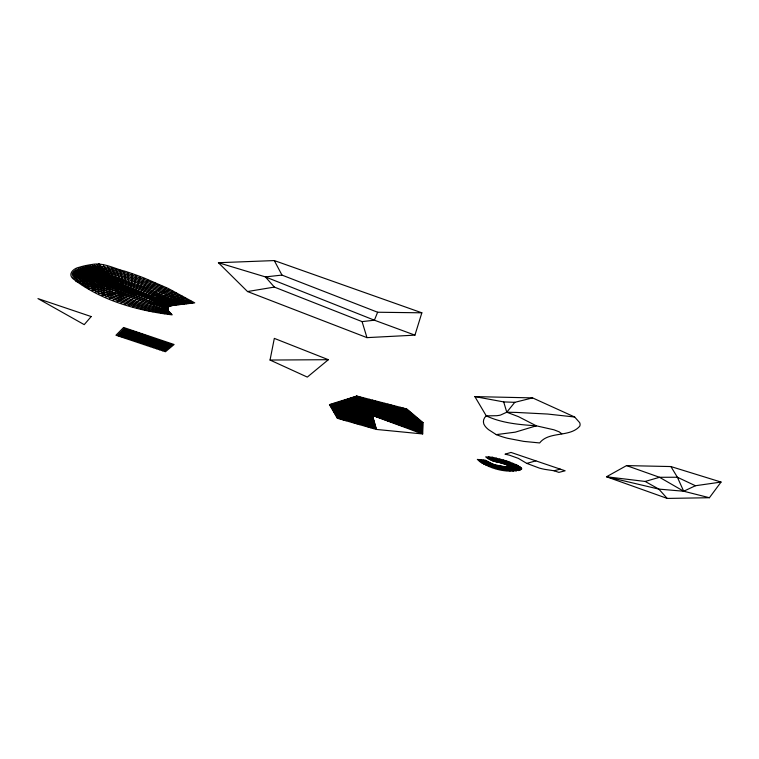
<?xml version="1.0" encoding="UTF-8"?>
<svg xmlns="http://www.w3.org/2000/svg" width="759" height="759" viewBox="0 0 759 759"><rect width="100%" height="100%" fill="white"/><g stroke="black" fill="none" stroke-linecap="round" stroke-linejoin="round"><path stroke-width="1.14" d="M373.675 428.617L372.384 415.201L372.403 400.126M416.881 431.795L416.511 421.643L404.737 411.577L399.613 409.006L359.187 398.817L354.519 399.651L335.26 406.065L329.643 404.67M419.793 432.877L419.556 422.089L405.648 410.334L401.53 408.579L358.172 397.602L353.286 398.579L332.641 405.42L337.831 415.42L340.07 418.067L376.217 428.636M422.687 433.958L422.934 422.564L406.644 408.93L356.739 396.027L329.482 404.632L337.366 418.285L376.455 429.442L422.687 433.958L336.958 402.346M502.97 466.519L508.473 466.899A2.59 0.674 10.6 0 0 509.042 466.719L507.05 464.906L499.612 462.516L499.849 459.034M335.26 406.065L339.956 415.41L342.186 417.877L375.99 427.82M132.189 274.151L131.364 286.314L129.912 288.676L102.029 295.441M144.931 310.042C146.269 297.272 165.329 298.742 172.862 291.266M370.914 427.829L372.384 415.201L375.515 400.932M136.193 275.583L133.537 288.581C124.969 292.708 114.533 292.851 105.691 297.025M270.043 360.041L274.322 338.381L328.353 359.7L307.319 377.09L270.043 360.041L328.353 359.7M492.06 467.629L492.392 464.147L485.048 460.239L477.345 459.413C488.018 468.569 508.587 474.403 521.699 469.053A13.776 3.605 10.6 0 0 521.291 467.876L517.116 465.096L508.321 461.586A49.212 12.647 10.9 0 0 503.862 460.144L492.268 457.222L485.684 456.88C492.183 462.914 501.851 461.311 508.928 466.083L521.329 468.161M140.918 309.036L142.777 304.672L146.288 301.427L155.889 297.405L169.523 289.615M414.936 335.146L421.852 312.812L274.303 260.574L218.412 262.718L247.519 291.541L366.967 337.632L414.936 335.146L374.396 320.203L265.394 276.902L218.412 262.718M140.14 277.035L136.677 288.344L134.798 290.593L121.506 294.037L109.429 298.572M368.143 427.032L372.384 415.201L378.637 401.739M171.676 314.463C166.6 312.006 166.354 304.833 173.043 305.412L194.731 302.85L168.128 288.411L144.485 278.164A118.015 35.445 16.5 0 0 125.51 271.361C115.055 268.942 104.714 262.88 93.85 264.189C88.86 264.91 83.87 265.773 79.059 267.32C74.154 268.145 67.646 273.496 72.589 278.373C100.634 300.46 137.113 310.611 172.132 314.862L168.081 310.45L167.654 307.86A19.383 6.091 15.6 0 1 168.991 306.484L173.043 305.412L112.18 281.58L75.957 281.551M377.621 312.234L374.396 320.203L362.081 321.617L274.35 287.082L265.394 276.902L281.969 275.09L377.621 312.234L421.852 312.812M144.039 278.525L139.314 289.369L137.246 291.551L124.362 295.185L113.224 300.08M136.905 307.955C142.407 296.513 158.081 297.348 166.098 287.984M147.882 280.052L141.933 290.403L139.675 292.5L127.237 296.304L117.076 301.532M132.891 306.788L135.111 303.761L138.954 300.526L150.994 295.45L162.597 286.361M365.373 426.245L372.384 415.201L381.749 402.536M491.206 463.597L488.891 466.548M501.282 462.943L503.388 460.049M151.667 281.589L143.574 292.5L130.15 297.405L120.975 302.926M709.409 497.724L721.05 482.06L670.899 466.557L626.554 465.599L606.488 476.766L667.227 498.426L709.409 497.724L683.688 491.234L658.821 489.1L606.488 476.766L645.178 481.453L658.821 489.1L667.227 498.426M561.793 433.816L559.146 431.824L554.004 429.822L536.309 425.818L518.492 416.663L506.765 412.222L514.801 402.327L532.581 397.896L574.648 417.004L579.667 422.63A43.472 13.093 10.1 0 1 579.724 426.216C569.8 437.687 548.975 430.894 539.649 442.943L523.738 441.387L507.534 438.275A34.041 9.858 10.4 0 1 500.542 436.207L496.272 434.622L488.568 429.67A56.432 16.451 10.1 0 1 485.02 426.074C482.344 423.019 483.141 418.285 486.263 415.866L496.452 415.723A32.248 9.782 11 0 0 500.418 415.107L506.765 412.222L516.395 412.431L547.656 414.044L574.648 417.004M128.888 305.564L136.003 299.52L148.536 294.464L159.029 284.748M155.386 283.164L146.06 293.486L133.072 298.477L124.922 304.274M362.593 425.448L384.851 403.342M119.097 336.275L126.535 328.837M122.227 337.319L129.723 329.909M125.358 338.362L132.92 330.99M128.48 339.406L136.098 332.062M131.592 340.449L139.276 333.135M134.704 341.484L142.445 334.197M137.806 342.518L145.605 335.269M140.899 343.552L148.764 336.332M143.992 344.586L151.914 337.394M147.075 345.62L155.064 338.448M150.159 346.645L158.204 339.51M153.223 347.669L161.335 340.563M156.297 348.694L164.456 341.616M159.352 349.719L167.578 342.67M162.407 350.734L170.69 343.723M359.813 424.661L387.963 404.149M490.086 463.037L486.092 465.4M502.913 463.407L506.784 461.121M357.034 423.864L391.065 404.945M485.001 460.21L494.906 465.106A5.92 1.546 10.7 0 0 496.358 465.504L505.399 466.776L509.137 466.586M626.554 465.599L659.514 477.288L683.688 491.234L695.424 485.741L721.05 482.06M354.244 423.067L394.168 405.752M176.126 292.927C169.134 299.72 148.128 297.481 148.925 310.972M179.304 294.587C172.891 300.488 149.722 298.021 152.891 311.797M351.464 422.27L397.261 406.549M489.014 462.478L483.692 464.204M504.46 463.901L510.029 462.231M182.407 296.257C176.638 301.314 151.193 298.638 156.809 312.537M645.178 481.453L659.514 477.288L677.389 477.24L695.424 485.741M348.666 421.473L400.354 407.346M526.765 463.388L539.383 468.104A23.965 6.433 10.1 0 0 544.63 469.337L554.061 470.76L558.871 472.383L565.132 470.789L510.978 452.421L505.039 454.205A18.093 4.82 10.6 0 1 509.754 455.286L518.312 458.36L526.765 463.388L535.863 460.855M554.061 470.76L560.294 469.147M98.452 293.809L127.465 287.708L128.688 285.299L128.148 272.766M185.433 297.926L184.209 298.23C180.073 302.405 152.236 299.596 160.661 313.182M345.876 420.676L403.446 408.152M94.97 292.139L125.017 286.75L126.003 284.293L124.078 271.418M188.374 299.596C183.972 302.993 153.982 300.137 164.437 313.714M343.077 419.879L401.862 409.784M340.279 419.072L372.384 415.201L406.644 408.93M487.98 461.908L481.661 462.999M404.006 409.395L406.511 408.949M247.519 291.541L274.35 287.082M91.592 290.441L122.569 285.782L123.309 283.297L119.969 270.1M191.24 301.266C188.014 304.511 155.073 300.668 168.118 314.141M337.366 418.285L372.384 415.201L407.82 410.021M513.075 463.379L505.902 464.423M88.348 288.705L120.112 284.815L139.675 292.5M336.93 417.336L372.384 415.201L409.101 411.084M85.245 286.94L117.664 283.847L118.262 282.737L117.901 281.314L111.687 267.604M342.186 417.877L337.499 418.275M336.379 416.387L372.384 415.201L410.363 412.146M486.965 461.349L479.973 461.795M82.323 285.156L110.121 283.705L115.178 282.86L120.112 284.815L120.823 283.705L120.605 282.301L115.833 268.828M335.829 415.429L372.384 415.201L411.634 413.209M515.864 464.565L507.183 464.973M496.272 434.622L515.266 432.156L536.309 425.818C519.365 424.661 501.851 423.18 486.263 415.866L474.868 396.606L532.581 397.896M335.269 414.471L372.384 415.201L412.896 414.262M79.619 283.363L107.93 282.69L112.541 281.826L113.214 280.849L112.664 279.435L103.404 265.308M334.719 413.513L372.384 415.201L414.148 415.306M485.978 460.779L478.578 460.599M518.293 465.779L508.217 465.533M334.159 412.545L372.384 415.201L415.391 416.359M77.2 281.589L108.803 281.598L139.884 294.245L171.24 305.706M474.868 396.606L503.701 401.909L514.801 402.327M333.599 411.577L372.384 415.201L416.644 417.393M487.582 457.924C498.018 459.072 509.498 461.244 517.961 467.715L517.904 468.54C505.143 471.813 489.697 467.99 479.308 459.669M75.426 280.09L108.803 281.598L109.343 279.824L107.968 278.572L89.951 265.46M333.04 410.6L372.384 415.201L417.877 418.437M508.928 466.083L520.2 466.994M74.031 278.638C86.317 278.857 98.964 282.509 111.013 280.062L174.987 305.184M332.47 409.623L372.384 415.201L419.11 419.461M489.318 458.958C498.008 460.286 507.856 461.652 514.801 467.297L514.564 467.933C503.226 470.096 490.447 466.899 481.225 459.859M170.832 313.714C146.278 311.209 122.465 303.572 100.055 293.401C94.315 289.217 64.306 279.587 79.097 269.9C96.497 261.162 115.216 269.236 132.123 275.1C153.147 282.49 173.555 291.722 192.729 303.088M331.911 408.636L372.384 415.201L420.344 420.495M492.392 464.147L502.486 466.472M73.016 277.253C85.236 277.481 98.385 282.462 110.15 279.815L111.013 280.062L110.596 278.762L99.401 264.331M169.693 312.566C146.402 309.786 123.821 302.471 102.522 292.794C97.332 288.818 68.87 280.185 82.446 271.086C98.774 262.946 116.222 271.248 132.028 276.542C152.331 283.724 172.056 292.594 190.737 303.325M421.558 421.52L372.384 415.201L331.332 407.649M422.763 422.535L416.511 421.643M491.045 459.992C498.037 461.425 506.31 462.127 511.803 466.908L511.376 467.364C501.557 468.455 491.177 465.874 483.132 460.049M72.38 275.934L104.581 280.479L109.163 280.536L115.178 282.86L115.71 281.779L115.216 280.337L107.531 266.418M168.745 311.446C146.667 308.401 125.292 301.37 105.046 292.196C100.406 288.411 73.395 280.792 85.786 272.263C101.061 264.72 117.199 273.24 131.933 277.965C151.525 284.938 170.576 293.448 188.754 303.562M330.763 406.663L372.384 415.201L422.934 422.564M508.473 466.899L521.461 469.195M422.763 423.437L372.384 415.201L330.193 405.667M168.024 310.355C147.132 307.044 126.895 300.279 107.645 291.598C103.528 288.003 77.949 281.399 89.107 273.439C103.328 266.523 118.176 275.223 131.848 279.378C150.718 286.152 169.105 294.302 186.761 303.79M72.133 274.692L104.552 280.251L107.626 280.659L110.15 279.815L96.848 264.493M329.482 404.632L372.384 415.201L422.744 424.328M167.606 309.311C147.825 305.725 128.66 299.207 110.33 291.02C106.734 287.585 82.541 282.006 92.427 274.606C105.596 268.363 119.135 277.206 131.753 280.783C149.912 287.367 167.644 295.137 184.788 304.027M331.076 404.205L372.384 415.201L422.725 425.22M492.771 461.017L499.612 462.516M72.238 273.544L109.163 280.536L109.789 279.777L108.841 278.468L94.467 264.768M167.53 308.344L144.855 302.452L121.506 294.037L97.996 282.927L94.268 280.213L93.49 277.832L95.738 275.773L100.89 274.293L105.283 273.781L109.6 274.682L146.99 288.088L182.815 304.264M333.998 403.276L372.384 415.201L422.706 426.112M507.04 466.908L520.579 470.02M72.665 272.49L109.163 280.536L107.569 278.648L87.797 265.859M335.478 402.811L372.384 415.201L422.687 426.994M167.853 307.471L146.288 301.427L124.078 293.306L101.308 282.851L97.835 280.488L97.228 278.581L99.04 276.94L103.974 275.631L106.725 275.375L110.653 276.285L146.174 289.207L180.851 304.492M338.448 401.872L372.384 415.201L422.668 427.867M73.367 271.532L109.163 280.536L107.18 278.724L85.72 266.286M168.583 306.74L148.014 300.498L126.819 292.632L104.638 282.775L101.412 280.764L100.956 279.331L102.759 277.917L106.649 277.026L111.696 277.879L145.367 290.327L178.887 304.72M339.937 401.397L372.384 415.201L422.649 428.75M505.399 466.776L518.833 470.608M375.288 425.363L348.125 417.355L346.341 415.363L342.726 407.906L361.92 402.204L389.803 409.139C398.475 411.359 410.771 417.744 408.124 428.531M375.515 426.188L346.142 417.526L344.207 415.382L340.241 407.298L356.967 401.786L361.018 401.084L391.302 408.617C400.543 411.112 414.044 417.934 411.055 429.622M375.752 427.004L344.169 417.706L342.081 415.391L337.764 406.682L355.743 400.724L360.108 399.965L397.744 409.433L402.526 411.824L413.541 421.217L413.968 430.714M332.537 403.741L422.63 429.613M372.631 416.065C365.895 414.812 375.031 412.621 375.401 416.33M372.878 416.928C358.571 413.75 377.963 410.287 378.418 417.45M373.124 417.792C353.001 413.257 377.251 408.408 381.284 416.976M373.362 418.645C344.102 411.739 383.817 405.818 384.424 419.689M373.608 419.499C339.254 411.207 380.354 404.414 387.223 418.152M373.855 420.344L360.136 416.293L357.574 411.558L367.223 408.797L383.067 412.773L389.955 417.773L390.392 421.919M374.092 421.188L358.115 416.463L355.098 410.951L366.35 407.706L384.879 412.355L392.887 418.2L393.371 423.029M374.329 422.032L356.104 416.644L352.631 410.344L363.732 406.824L366.692 406.805L387.868 412.355L395.411 418.162L396.132 419.926M374.576 422.867L354.102 416.824L350.155 409.737L364.586 405.524L385.363 410.685C391.853 412.422 401.141 417.061 399.291 425.239M374.813 423.702L352.1 417.004L347.679 409.12L363.703 404.424L390.344 411.112L393.76 412.811L401.72 419.49L402.242 426.34M375.05 424.537L350.108 417.175L348.485 415.353L345.203 408.513L362.811 403.314L386.331 409.148C394.936 410.932 407.574 416.719 405.192 427.431M74.335 270.65L109.163 280.536L83.727 266.76M169.731 306.143L129.704 291.997L107.93 282.69L105.283 281.333L104.581 280.043L108.841 278.468L112.664 279.435L144.542 291.437L176.932 304.957M341.436 400.932L372.384 415.201L422.611 430.486M75.502 269.843L109.163 280.536L107.806 281.039L107.854 280.289L109.552 279.796L108.385 278.515L92.171 265.1M342.945 400.448L372.384 415.201L422.592 431.34M120.852 331.768L168.659 347.812M120.083 332.546L167.796 348.533M119.324 333.315L166.942 349.254M118.565 334.074L166.088 349.975M117.806 334.833L165.234 350.686M123.945 328.647L172.141 344.88M123.167 329.434L171.259 345.62M122.389 330.212L170.386 346.351M121.62 330.99L169.523 347.081M344.463 399.974L372.384 415.201L422.573 432.203M503.71 466.605L516.395 470.941M76.868 269.113L109.163 280.536L81.839 267.272M345.981 399.5L372.384 415.201L422.564 433.057M173.043 305.412L142.113 293.458M78.386 268.439L109.163 280.536L80.056 267.832M502.022 466.415L513.426 471.035M500.314 466.206L510.095 470.903M498.578 465.941L506.538 470.571M347.499 399.016L372.384 415.201L376.455 429.442M496.851 465.609L502.866 470.077M349.036 398.532L372.384 415.201L369.282 399.319M494.432 461.349L488.654 456.795M350.573 398.048L372.384 415.201L366.161 398.513M352.11 397.564L372.384 415.201L363.039 397.707M495.181 465.191L499.166 469.413M353.666 397.071L372.384 415.201L359.918 396.9M355.221 396.587L372.384 415.201L356.806 396.103M496.177 461.719L492.401 457.298M356.739 396.027L372.384 415.201M98.746 263.582L112.18 281.58M670.899 466.557L677.389 477.24L683.688 491.234M493.701 464.688L495.523 468.588M274.303 260.574L281.969 275.09M497.904 462.098L496.187 458.094M362.081 321.617L366.967 337.632M503.701 401.909L506.765 412.222M381.293 417.137L381.426 418.57M387.242 418.418L387.413 420.809M396.151 420.353L396.331 424.129M91.194 316.56L84.221 324.634L37.95 298.6L91.194 316.56M123.603 327.48L115.956 335.231L165.453 351.749L174.105 344.51L123.603 327.48"/></g></svg>
